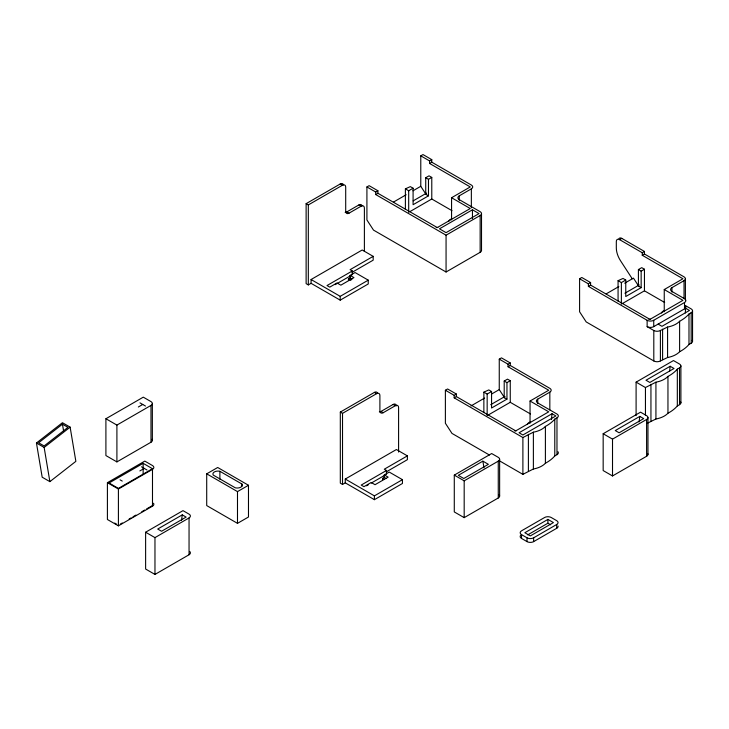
<?xml version="1.0" encoding="UTF-8"?>
<svg xmlns="http://www.w3.org/2000/svg" width="729" height="729" viewBox="0 0 729 729"><rect width="100%" height="100%" fill="white"/><g stroke="black" fill="none" stroke-linecap="round" stroke-linejoin="round"><path stroke-width="1.09" d="M685.315 312.941L685.625 308.239L689.461 310.454L661.968 326.319L658.123 324.095M551.425 419.494L552.035 413.726L555.881 415.949L522.893 434.994L519.048 432.771L552.035 413.726M181.494 520.433L182.268 514.865L186.123 517.089L161.556 531.268L157.71 529.044L182.268 514.865M639.041 421.954L639.825 416.387L643.671 418.61L619.112 432.789L615.267 430.566L639.825 416.387M36.45 443.004L62.439 422.711L70.13 427.148L75.862 461.348L49.873 481.641L42.182 477.203L36.45 443.004L44.15 447.442L49.873 481.641M62.448 424.187L38.628 442.785L44.132 445.966L67.952 427.358L62.448 424.187L63.56 430.803M44.15 447.442L70.13 427.148M352.025 279.043L350.102 277.931L350.102 275.389L355.05 272.537L368.245 280.155L368.245 283.964L340.206 300.148L311.073 283.326L308.321 284.911L306.125 283.645L306.125 203.664L340.206 183.99A4.666 2.697 -60 0 1 342.821 183.963M306.125 203.664L308.321 204.931L342.402 185.257A4.666 2.697 -60 0 1 345.701 187.162L345.701 211.282A4.666 2.697 -60 0 0 349 213.187L361.092 206.207A4.666 2.697 -60 0 1 364.391 208.111L364.391 251.432M481.477 250.065A4.666 2.697 0 0 1 480.156 252.316L446.066 271.999L373.503 230.1L366.915 219.948L366.915 186.943L369.111 185.667L377.904 190.752L377.904 193.285L437.272 227.566L470.26 208.521L451.57 197.732L451.57 219.848M426.183 194.616L420.779 186.305L420.779 155.842L422.984 154.566L431.778 159.642L431.778 162.184L471.353 185.038A4.666 2.697 0 0 1 471.353 188.847L471.353 207.811M366.915 186.943L375.708 192.019L377.904 190.752M420.779 155.842L429.581 160.918L431.778 159.642M375.708 192.019L375.708 194.561L377.904 193.285M429.581 160.918L429.581 163.451L431.778 162.184M345.154 212.358A4.666 2.697 -60 0 0 346.804 211.92L358.896 204.931A4.666 2.697 -60 0 1 361.748 205.186M405.388 209.287L405.388 188.847L410.336 186.624L413.088 188.21L413.088 204.712L428.479 195.828L428.479 179.325L431.778 177.42L431.778 198.999L409.652 211.775M428.479 195.828L425.727 194.242L425.727 177.739L429.026 175.835L431.778 177.42M405.388 188.847L408.687 190.752L413.088 188.21M393.487 202.07L406.162 194.752M412.978 190.807L420.779 186.305M413.179 200.849L426.565 193.121M451.57 197.732L470.26 186.943L429.581 163.451M311.073 283.326L311.073 279.517L362.195 250.001L373.184 256.353L373.184 260.162L352.025 272.373M459.261 200.293L459.261 195.828L471.353 188.847M373.184 256.353L350.102 269.675L352.298 270.951L352.298 274.76M352.298 270.951L327.011 285.549L329.763 287.135L336.998 282.952L340.853 285.176L353.948 277.612L350.102 275.389M335.176 284.647L351.351 275.307M105.905 418.747L143.285 397.159L150.985 401.606A4.666 2.697 0 0 1 150.985 405.415L150.985 442.23L116.904 461.904L105.905 455.561L105.905 418.747L116.904 425.089L150.985 405.415M348.453 280.155L348.453 278.879L350.102 277.931M472.456 209.788L439.469 228.833L446.066 232.642L479.053 213.597L472.456 209.788L472.456 218.636M138.337 407.001L142.738 404.458M311.073 279.517L340.206 296.339L368.245 280.155M375.708 194.561L446.066 235.185L480.156 215.502A4.666 2.697 0 0 0 480.156 211.692L459.261 199.637A4.666 2.697 0 0 1 459.261 195.828M107.409 482.68L144.798 461.102L152.489 465.549A4.666 2.697 0 0 1 152.489 469.358L152.489 506.172L118.408 525.846L107.409 519.504L107.409 482.68L118.408 489.031L152.489 469.358M143.148 463.325L109.058 482.999L118.408 488.394L152.489 468.72L143.148 463.325L143.148 474.479M139.85 470.943L144.242 468.401M206.708 473.841L217.698 467.489L248.48 485.268L248.48 517.007L237.49 523.349L206.708 505.58L206.708 473.841L237.49 491.61L248.48 485.268M120.358 524.087L122.299 522.966M129.115 519.03L131.065 517.9M133.015 516.779L135.931 515.093M141.781 511.722L144.697 510.036M146.647 508.906L152.489 505.534M632.234 278.77L620.534 260.754A16.594 9.586 60 0 1 616.315 247.906L616.315 241.563A4.666 2.697 60 0 1 619.614 239.659L621.81 238.383L644.454 251.459L644.454 254.002L684.039 276.856A4.666 2.697 0 0 1 684.039 280.665L684.039 298.507M386.224 478.57L384.292 477.459L384.292 474.916L389.24 472.064L402.435 479.673L402.435 483.482L374.405 499.675L345.264 482.853L342.521 484.439L340.315 483.172L340.315 412.076L374.405 392.393A4.666 2.697 -60 0 1 377.586 393.378M340.315 412.076L342.521 413.343L376.601 393.669A4.666 2.697 -60 0 1 379.9 395.574L379.9 410.81A4.666 2.697 -60 0 0 383.199 412.714L395.291 405.725A4.666 2.697 -60 0 1 398.59 407.629L398.59 452.062M692.195 340.252A4.666 2.697 0 0 1 691.183 343.186L688.987 344.452A43.148 24.914 0 0 1 680.74 351.123L679.61 351.733A20.849 12.038 0 0 1 667.573 357.52L660.401 360.955A4.666 2.697 0 0 1 653.804 360.955L586.189 321.917L579.591 311.766L579.591 278.76L581.788 277.485L590.59 282.57L590.59 285.103L649.958 319.384L682.936 300.339L664.247 289.55L664.247 311.666M145.618 532.225L182.997 510.637L189.048 514.127A4.666 2.697 0 0 1 189.048 517.936L189.048 554.751L154.967 574.434L145.618 569.039L145.618 532.225L154.967 537.619L189.048 517.936M579.591 278.76L588.385 283.836L590.59 282.57M619.614 239.659L642.258 252.735L644.454 251.459M588.385 283.836L588.385 286.369L590.59 285.103M642.258 252.735L642.258 255.268L644.454 254.002M379.353 411.885A4.666 2.697 -60 0 0 380.994 411.438L393.095 404.458A4.666 2.697 -60 0 1 396.139 405.051M618.074 301.104L618.074 280.665L623.022 278.442L625.764 280.027L625.764 296.53L641.156 287.645L641.156 271.142L644.454 269.238L644.454 290.816L622.329 303.592M641.156 287.645L638.413 286.06L638.413 269.557L641.711 267.652L644.454 269.238M618.074 280.665L621.372 282.57L625.764 280.027M606.163 293.887L618.839 286.57M624.689 283.189L633.465 278.123L638.859 286.433M489.414 455.014L451.98 433.409L445.383 423.248L445.383 390.243L447.588 388.976L456.381 394.052L456.381 396.594L515.749 430.866L548.737 411.821L530.047 401.032L530.047 423.148M504.659 397.916L499.256 389.605L499.256 359.142L501.461 357.866L510.254 362.951L510.254 365.484L549.83 388.338A4.666 2.697 0 0 1 549.83 392.147L549.83 409.999M624.908 293.222L639.251 284.939M445.383 390.243L454.185 395.318L456.381 394.052M499.256 359.142L508.058 364.218L510.254 362.951M454.185 395.318L454.185 397.861L456.381 396.594M508.058 364.218L508.058 366.76L510.254 365.484M483.865 412.596L483.865 392.147L488.813 389.924L491.565 391.509L491.565 408.012L506.956 399.127L506.956 382.625L510.254 380.72L510.254 402.308L488.129 415.074M506.956 399.127L504.204 397.542L504.204 381.039L507.502 379.135L510.254 380.72M664.247 289.55L682.936 278.76L642.258 255.268M483.865 392.147L487.163 394.052L491.565 391.509M671.947 292.101L671.947 287.645L684.039 280.665M470.989 405.935L484.63 398.052M491.455 394.116L499.256 389.605M345.264 482.853L345.264 479.044L396.394 449.529L407.383 455.871L407.383 459.68L386.224 471.9M490.699 404.704L505.042 396.421M407.383 455.871L384.292 469.203L386.498 470.469L386.498 474.278M386.498 470.469L361.21 485.067L363.953 486.662L371.198 482.48L375.043 484.703L388.147 477.14L384.292 474.916M366.514 485.815L368.418 484.721M371.271 483.072L384.593 475.381M588.385 286.369L647.133 320.286A4.666 2.697 0 0 0 653.731 320.286L684.513 302.517A4.666 2.697 0 0 0 684.513 298.708L671.947 291.454A4.666 2.697 0 0 1 671.947 287.645M382.643 479.673L382.643 478.406L384.292 477.459M647.133 320.286L647.133 326.638A4.666 2.697 0 0 0 653.731 326.638L685.625 308.239M530.047 401.032L548.737 390.243L508.058 366.76M537.738 403.593L537.738 399.127L549.83 392.147M647.133 326.638L653.804 330.492A4.666 2.697 0 0 0 660.401 330.492L667.582 327.048A20.849 12.038 0 0 0 679.61 321.27L680.74 320.651A43.148 24.914 0 0 0 688.987 313.989L691.183 312.714A4.666 2.697 0 0 0 691.183 308.905L685.46 305.606M345.264 479.044L374.405 495.866L402.435 479.673M454.285 475.117L491.665 453.538L498.262 457.338A4.666 2.697 0 0 1 498.262 461.147L498.262 497.971L464.182 517.645L454.285 511.931L454.285 475.117L464.182 480.83L498.262 461.147M454.185 397.861L522.893 437.528L533.382 432.188A20.822 12.019 0 0 0 540.371 429.973L540.49 429.919A20.849 12.038 0 0 0 545.401 426.41L546.531 425.791A43.148 24.914 0 0 0 554.778 419.12L556.974 417.854A4.666 2.697 0 0 0 556.974 414.045L537.738 402.937A4.666 2.697 0 0 1 537.738 399.127M482.871 461.147L458.313 475.335L463.808 478.506L488.366 464.327L482.871 461.147L483.992 467.863M636.098 415.612L636.098 382.142L673.478 360.554L679.528 364.044A4.666 2.697 0 0 1 679.528 367.853L679.528 404.677L677.323 405.944A43.148 24.914 0 0 1 669.076 412.605L667.955 413.225A20.849 12.038 0 0 1 655.909 419.011M670.179 366.268L645.994 380.237L649.84 382.461L674.024 368.491L670.179 366.268A164.225 94.816 60 0 0 669.65 371.061M636.098 382.142L645.447 387.536L655.927 382.187A20.849 12.038 0 0 0 667.955 376.41L669.076 375.79A43.148 24.914 0 0 0 677.323 369.129L679.528 367.853M499.256 460.701L522.893 474.351L533.382 469.002A20.822 12.019 0 0 0 540.371 466.788L540.49 466.733A20.849 12.038 0 0 0 545.401 463.225L546.531 462.605A43.148 24.914 0 0 0 554.778 455.944L556.974 454.668A4.666 2.697 0 0 0 557.986 451.734M603.165 433.737L640.554 412.158L646.596 415.648A4.666 2.697 0 0 1 646.596 419.457L646.596 456.272L612.515 475.955L603.165 470.56L603.165 433.737L612.515 439.14L646.596 419.457M647.279 423.294L655.927 419.002L655.927 382.187M547.916 519.403L524.834 532.726L530.329 535.906L553.411 522.575L547.916 519.403L547.916 523.212L527.714 534.867M521.536 534.63L527.031 537.811A4.666 2.697 0 0 0 533.628 537.811L556.71 524.479A4.666 2.697 0 0 0 556.71 520.67L551.215 517.499A4.666 2.697 0 0 0 544.618 517.499L521.536 530.821A4.666 2.697 0 0 0 521.536 534.63L521.536 538.439L527.031 541.62A4.666 2.697 0 0 0 533.628 541.62L556.71 528.288A4.666 2.697 0 0 0 558.04 526.028M638.413 269.557L641.156 271.142M644.454 290.816L664.657 302.48M425.727 177.739L428.479 179.325M431.778 198.999L451.98 210.663M340.206 183.99L342.402 185.257M358.896 204.931L361.092 206.207M346.804 211.92L349 213.187M348.453 278.879L350.922 280.31M504.204 381.039L506.956 382.625M510.254 402.308L530.457 413.963M374.405 392.393L376.601 393.669M393.095 404.458L395.291 405.725M380.994 411.438L383.199 412.714M547.916 523.212L550.668 524.798M382.643 478.406L384.292 479.363M139.986 402.873L145.49 406.053M241.882 484.001A5.057 2.916 0 0 1 240.789 487.172A5.057 2.916 0 0 1 235.285 487.801L213.296 475.108A5.057 2.916 0 0 1 214.399 471.936A5.057 2.916 0 0 1 219.894 471.299L241.882 484.001L241.882 486.261M141.499 466.815L146.994 469.986M120.057 479.828L122.253 481.094M114.672 523.058L116.54 524.133M692.55 310.809L692.55 341.281M691.183 312.714L691.183 343.186M688.987 313.989L688.987 344.452M685.406 278.76L685.406 299.956M684.513 302.517L684.513 308.859A4.666 2.697 0 0 0 685.716 306.262M680.895 365.949L680.895 402.772M679.61 321.27L679.61 351.733M677.323 369.129L677.323 405.944M667.955 376.41L667.955 413.225M667.582 327.048L667.582 357.511M662.597 329.216L662.597 359.689M660.401 330.492L660.401 360.955M653.804 330.492L653.804 360.955M653.731 320.286L653.731 326.638M650.942 384.365L650.942 421.18M647.963 417.553L647.963 454.367M645.447 387.536L645.447 415.43M621.372 282.57L621.372 304.148M612.515 439.14L612.515 475.955M556.974 417.854L556.974 454.668M556.71 524.479L556.71 528.288M554.778 419.12L554.778 455.944M545.401 426.401L545.401 463.225M533.628 537.811L533.628 541.62M533.382 432.188L533.382 469.002M528.397 434.356L528.397 471.171M527.031 537.811L527.031 541.62M522.893 437.528L522.893 474.351M499.629 459.243L499.629 496.066M487.163 394.052L487.163 415.63M481.514 213.597L481.514 250.412M480.156 215.502L480.156 252.316M464.182 480.83L464.182 517.645M446.066 235.185L446.066 271.999M408.687 190.752L408.687 212.33M374.405 495.866L374.405 499.675M342.521 413.343L342.521 484.439M340.206 296.339L340.206 300.148M308.321 204.931L308.321 284.911M237.49 491.61L237.49 523.349M219.894 471.299L219.894 479.235M154.967 537.619L154.967 574.434M152.352 403.511L152.352 440.325M118.408 489.031L118.408 525.846M116.904 425.089L116.904 461.904M448.9 221.197A5.44 3.144 0 0 1 450.905 219.092M436.215 227.585A6.224 3.59 0 0 1 437.819 227.466M343.058 184.246A4.666 2.697 -60 0 1 343.395 184.966M361.939 205.523A4.666 2.697 -60 0 1 362.085 205.915M527.377 424.497A5.44 3.144 0 0 1 530.594 421.963M514.692 430.894A6.224 3.59 0 0 1 516.296 430.766M499.001 494.718A4.666 2.697 0 0 1 498.262 497.971M151.996 439.295A4.666 2.697 0 0 1 150.985 442.23M153.5 503.238A4.666 2.697 0 0 1 152.489 506.172M396.275 405.442A4.666 2.697 -60 0 1 396.357 405.88M521.536 538.439A4.666 2.697 0 0 1 520.788 535.195M189.786 551.507A4.666 2.697 0 0 1 189.048 554.751M647.808 453.675A4.666 2.697 0 0 1 646.596 456.272M680.54 401.743A4.666 2.697 0 0 1 679.528 404.677M661.586 313.014A5.44 3.144 0 0 1 663.581 310.9M648.892 319.402A6.224 3.59 0 0 1 650.505 319.284M618.957 238.638A4.666 2.697 60 0 1 621.81 238.383"/></g></svg>
